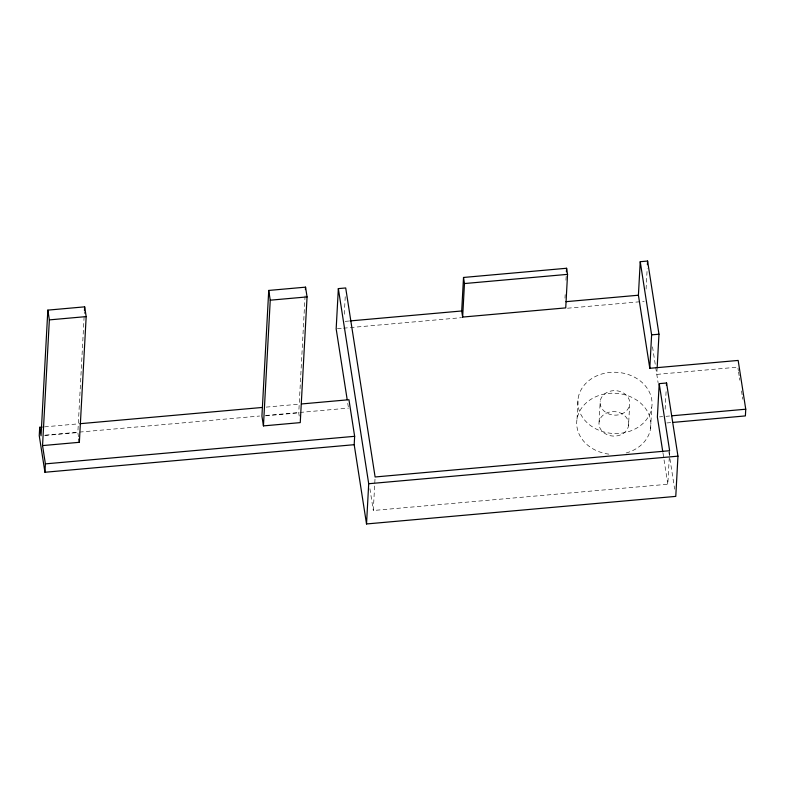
<?xml version="1.0" encoding="UTF-8"?>
<svg xmlns="http://www.w3.org/2000/svg" width="785" height="785" viewBox="0 0 785 785"><rect width="100%" height="100%" fill="white"/><g stroke="black" fill="none" stroke-linecap="round" stroke-linejoin="round"><path stroke-width="0.59" stroke-dasharray="3.92 2.94" d="M78.52 436.882L77.843 432.545L84.388 311.724M299.242 416.109L298.742 412.861L305.149 294.473M344.281 314.294L345.38 293.943M669.634 450.718L667.819 484.237L373.297 510.495L375.112 476.976M564.984 298.192L565.171 294.601M565.956 280.235L566.211 275.447M577.024 419.131L578.153 398.181M599.092 421.957L600.231 401.007M628.52 425.735A14.856 12.256 3.1 0 0 608.169 412.41A14.856 12.256 3.1 0 0 604.735 433.399A14.856 12.256 3.1 0 0 628.52 425.735L629.658 404.785A14.856 12.256 3.1 0 0 609.297 391.46A14.856 12.256 3.1 0 0 605.873 412.449A14.856 12.256 3.1 0 0 629.658 404.785M646.075 289.076L647.203 268.362M650.598 428.571L651.727 407.621A37.14 30.644 3.1 0 0 600.829 374.298A37.14 30.644 3.1 0 0 592.263 426.775A37.14 30.644 3.1 0 0 651.727 407.621M657.163 367.645L656.8 374.396L737.802 367.135L738.351 370.706M665.14 409.26L666.239 388.967M666.808 422.958L671.646 422.526M345.106 321.369L348.756 321.045M337.383 328.729L342.25 328.297M343.477 328.189L461.57 317.66M567.496 308.22L644.2 301.381M44.578 426.863L78.667 423.822M266.164 407.111L299.036 404.177M45.334 435.135L78.206 432.201M79.432 432.093L259.619 416.03M265.713 415.491L348.501 408.102M44.598 435.518L77.843 432.545M265.487 415.824L298.742 412.861M659.498 416.894L662.648 416.619M665.965 416.325L669.595 416.001M738.538 371.894L739.274 376.653M739.46 377.84L739.833 380.225M741.501 390.93L742.237 395.689M742.424 396.876L742.796 399.261M652.512 346.823L658.095 382.727M668.869 451.983L674.649 489.183M662.982 453.063L667.819 484.237M369.912 488.692L373.297 510.495M347.755 403.304L348.314 406.905M608.866 454.142A37.14 30.644 3.1 0 1 581.508 408.18A37.14 30.644 3.1 0 1 642.817 405.227A37.14 30.644 3.1 0 1 624.487 453.396"/><path stroke-width="1.18" d="M42.135 427.079L39.701 427.295L39.25 435.675L44.941 472.256L354.192 444.693L354.643 436.313L348.952 399.722L301.469 403.961M44.941 472.256L45.393 463.876L42.547 445.586L79.363 442.308L86.173 316.6L84.652 306.847L47.836 310.124L41.036 435.832L39.701 427.295M42.547 445.586L49.357 319.887L47.836 310.124M84.456 310.507L84.652 306.847M268.735 290.44L261.925 416.138L263.446 425.892L300.253 422.615L307.063 296.907L305.551 287.153L268.735 290.44L270.246 300.194L263.446 425.892M305.414 289.596L305.551 287.153M354.192 444.693L366.526 523.958L675.777 496.385L677.955 456.163L666.563 382.992L659.204 383.649L669.634 450.718L375.112 476.976L345.704 287.958L338.345 288.615L336.166 328.837L347.196 399.702M366.526 523.958L368.705 483.727L338.345 288.615M461.698 310.978L463.513 277.458L566.603 268.264L567.545 274.358L565.73 307.887L462.65 317.071L461.698 310.978L349.963 320.937M462.65 317.071L464.465 283.552L463.513 277.458M566.407 271.855L566.603 268.264M672.853 422.418L745.387 415.913L745.75 409.211L738.165 360.433L649.803 368.302L638.411 295.219L640.236 261.699L647.596 261.042L658.978 334.214L657.163 367.645M647.399 264.702L647.596 261.042M649.803 368.302L651.619 334.871L640.236 261.699M659.204 383.649L657.388 417.09L662.795 451.866M666.436 385.376L666.563 382.992M49.357 319.887L86.173 316.6M270.246 300.194L307.063 296.907M464.465 283.552L567.545 274.358M565.995 301.675L638.411 295.219M651.619 334.871L658.978 334.214M79.884 423.714L262.514 407.435M45.393 463.876L354.643 436.313M672.009 415.785L745.75 409.211M368.705 483.727L677.955 456.163M78.863 439.05L79.363 442.308"/></g></svg>
